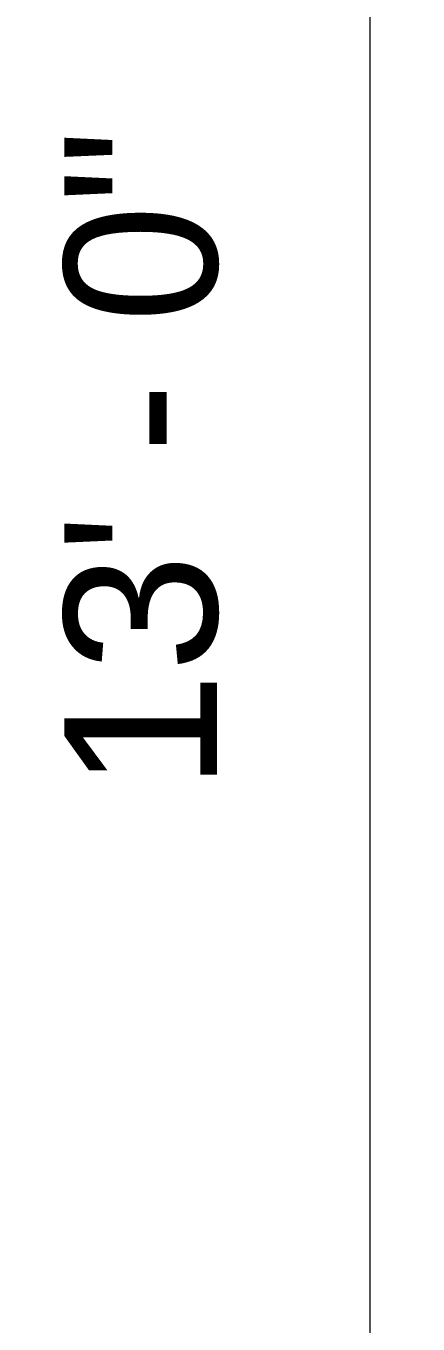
# Model space of a CAD drawing. Header units: inches. Extents: x -1287 to 1590, y -3558 to 989.
# Drawn here: x -961.22 to -949.68, y -276.53 to -238.3 of the extents above; entities that cross this region are included whole.
import ezdxf

# ---------------------------------------------------------------- set-up
doc = ezdxf.new("R2010")
doc.units = ezdxf.units.IN
doc.header["$MEASUREMENT"] = 0
doc.layers.add('A-ANNO-DIMS', color=211, linetype='Continuous', lineweight=9)
doc.layers.add('A-ANNO-DIMS-48', color=211, linetype='Continuous', lineweight=9)
doc.styles.add('Swis721 Lt BT', font='swissl.ttf', dxfattribs={"height": 4.5})
doc.dimstyles.new('OTJ_-_3_32__Linear', dxfattribs={"dimscale": 12, "dimtxt": 4.748918, "dimasz": 0.1875, "dimexe": 0.375, "dimexo": 0.25, "dimgap": 0.25, "dimtad": 1, "dimdec": 1, "dimrnd": 0.5, "dimzin": 3, "dimdsep": 46, "dimlunit": 4, "dimtxsty": 'Swis721 Lt BT', "dimblk1": 'OBLIQUE', "dimblk2": 'OBLIQUE', "dimsah": 1, "dimcen": 0.09, "dimdle": 0.375, "dimazin": 0, "dimtfac": 1, "dimtdec": 4, "dimtix": 1, "dimtmove": 0, "dimatfit": 3, "dimfxl": 1, "dimtvp": 1, "dimtfill": 1, "dimfrac": 2, "dimtolj": 1, "dimtzin": 0, "dimarcsym": 2})

# ---------------------------------------------------------------- blocks, each defined once
blk = doc.blocks.new('DIMBLOCK61-1st Floor Construction')
at = {"layer": 'A-ANNO-DIMS-48'}
for p, q in [((-951.086, -334.364), (-951.086, -169.427)), ((-949.677, -173.927), (-955.586, -173.927)), ((-951.086, -173.927), (-949.677, -173.927)), ((-949.677, -329.864), (-955.586, -329.864)), ((-951.086, -329.864), (-949.677, -329.864))]:
    blk.add_line(p, q, dxfattribs=at)
at = {"layer": 'A-ANNO-DIMS-48', "lineweight": 50}
for p, q in [((-951.086, -173.927), (-952.211, -172.802)), ((-951.086, -173.927), (-949.961, -175.052)), ((-951.086, -329.864), (-952.211, -328.739)), ((-951.086, -329.864), (-949.961, -330.989))]:
    blk.add_line(p, q, dxfattribs=at)
at = {"layer": 'A-ANNO-DIMS-48', "color": 0, "insert": (-960.094, -260.828), "char_height": 4.5, "width": 21.43797, "attachment_point": 1, "rotation": 90, "line_spacing_factor": 1.005062, "style": 'Swis721 Lt BT', "bg_fill": 3, "box_fill_scale": 1.25, "bg_fill_color": 256, "bg_fill_true_color": 13158600, "bg_fill_transparency": 0}
blk.add_mtext('13\' - 0"', dxfattribs=at)
blk = doc.blocks.new('_Oblique')
at = {"color": 0, "linetype": 'ByBlock', "lineweight": -2}
blk.add_line((-0.5, -0.5), (0.5, 0.5), dxfattribs=at)

msp = doc.modelspace()

# ---------------------------------------------------------------- dimensions: what is measured, and where the dimension line sits
at = {"layer": 'A-ANNO-DIMS'}
dim = msp.add_linear_dim(base=(-951.086, -173.927), p1=(-952.677, -329.864), p2=(-952.677, -173.927), angle=90, dimstyle='OTJ_-_3_32__Linear', override={"dimpost": '<>', "dimfxl": 155.9375}, dxfattribs=at)
dim.commit()
dim.dimension.update_dxf_attribs({"geometry": 'DIMBLOCK61-1st Floor Construction', "text_midpoint": (-956.399, -251.896)})

doc.saveas('drawing.dxf')
